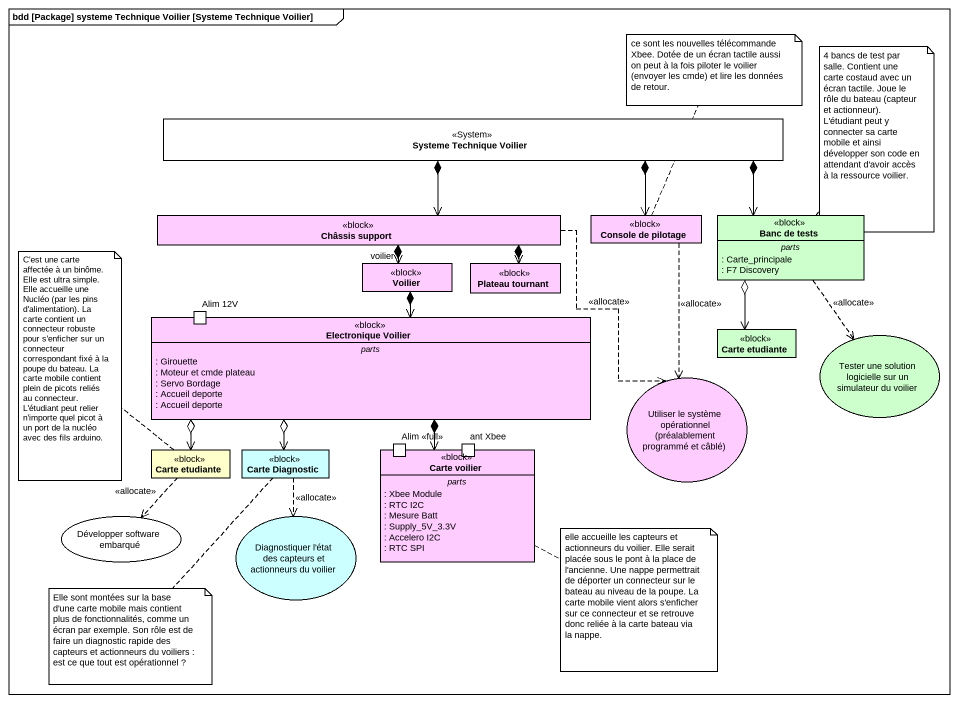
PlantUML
@startuml
mainframe bdd [Package] systeme Technique Voilier [Systeme Technique Voilier]
allowmixing
hide circle
hide empty members
class "Systeme Technique Voilier" as Systeme_Technique_Voilier <<System>>
class "Châssis support" as Châssis_support <<block>> #FFCCFF
class "Console de pilotage" as Console_de_pilotage <<block>> #FFCCFF
class "Banc de tests" as Banc_de_tests <<block>> #CCFFCC {
  -- parts --
  : Carte_principale
  : F7 Discovery
}
class Voilier <<block>> #FFCCFF
class "Plateau tournant" as Plateau_tournant <<block>> #FFCCFF
class "Electronique Voilier" as Electronique_Voilier <<block>> #FFCCFF {
  -- parts --
  : Girouette
  : Moteur et cmde plateau
  : Servo Bordage
  : Accueil deporte
  : Accueil deporte
  -- ports --
  Alim 12V
}
class "Carte etudiante" as Carte_etudiante <<block>> #CCFFCC
usecase "Tester une solution logicielle sur un simulateur du voilier" as Tester_une_solution #CCFFCC
usecase "Utiliser le système opérationnel (préalablement programmé et câblé)" as Utiliser_le_système #FFCCFF
class "Carte etudiante" as Carte_etudiante_2 <<block>> #FFFFCC
class "Carte Diagnostic" as Carte_Diagnostic <<block>> #CCFFFF
class "Carte voilier" as Carte_voilier <<block>> #FFCCFF {
  -- parts --
  : Xbee Module
  : RTC I2C
  : Mesure Batt
  : Supply_5V_3.3V
  : Accelero I2C
  : RTC SPI
  -- ports --
  Alim <<full>>
  ant Xbee
}
usecase "Développer software embarqué" as Développer_software_embarqué
usecase "Diagnostiquer l'état des capteurs et actionneurs du voilier" as Diagnostiquer_l_état_des #CCFFFF
Systeme_Technique_Voilier *--> Châssis_support
Systeme_Technique_Voilier *-right-> Console_de_pilotage
Systeme_Technique_Voilier *-right-> Banc_de_tests
Châssis_support *--> "voilier" Voilier
Châssis_support *-right-> Plateau_tournant
Châssis_support ..> Utiliser_le_système : <<allocate>>
Console_de_pilotage ..> Utiliser_le_système : <<allocate>>
Banc_de_tests o--> Carte_etudiante
Banc_de_tests ..> Tester_une_solution : <<allocate>>
Voilier *--> Electronique_Voilier
Electronique_Voilier o-left-> Carte_etudiante_2
Electronique_Voilier o--> Carte_Diagnostic
Electronique_Voilier *--> Carte_voilier
Carte_etudiante_2 ..> Développer_software_embarqué : <<allocate>>
Carte_Diagnostic ..> Diagnostiquer_l_état_des : <<allocate>>
note top of Console_de_pilotage : ce sont les nouvelles télécommande Xbee. Dotée de un écran tactile aussi on peut à la fois piloter le voilier (envoyer les cmde) et lire les données de retour.
note top of Banc_de_tests : 4 bancs de test par salle. Contient une carte costaud avec un écran tactile. Joue le rôle du bateau (capteur et actionneur). L'étudiant peut y connecter sa carte mobile et ainsi développer son code en attendant d'avoir accès à la ressource voilier.
note top of Carte_etudiante_2 : C'est une carte affectée à un binôme. Elle est ultra simple. Elle accueille une Nucléo (par les pins d'alimentation). La carte contient un connecteur robuste pour s'enficher sur un connecteur correspondant fixé à la poupe du bateau. La carte mobile contient plein de picots reliés au connecteur. L'étudiant peut relier n'importe quel picot à un port de la nucléo avec des fils arduino.
note right of Carte_voilier : elle accueille les capteurs et actionneurs du voilier. Elle serait placée sous le pont à la place de l'ancienne. Une nappe permettrait de déporter un connecteur sur le bateau au niveau de la poupe. La carte mobile vient alors s'enficher sur ce connecteur et se retrouve donc reliée à la carte bateau via la nappe.
note bottom of Carte_Diagnostic : Elle sont montées sur la base d'une carte mobile mais contient plus de fonctionnalités, comme un écran par exemple. Son rôle est de faire un diagnostic rapide des capteurs et actionneurs du voiliers : est ce que tout est opérationnel ?
@enduml
